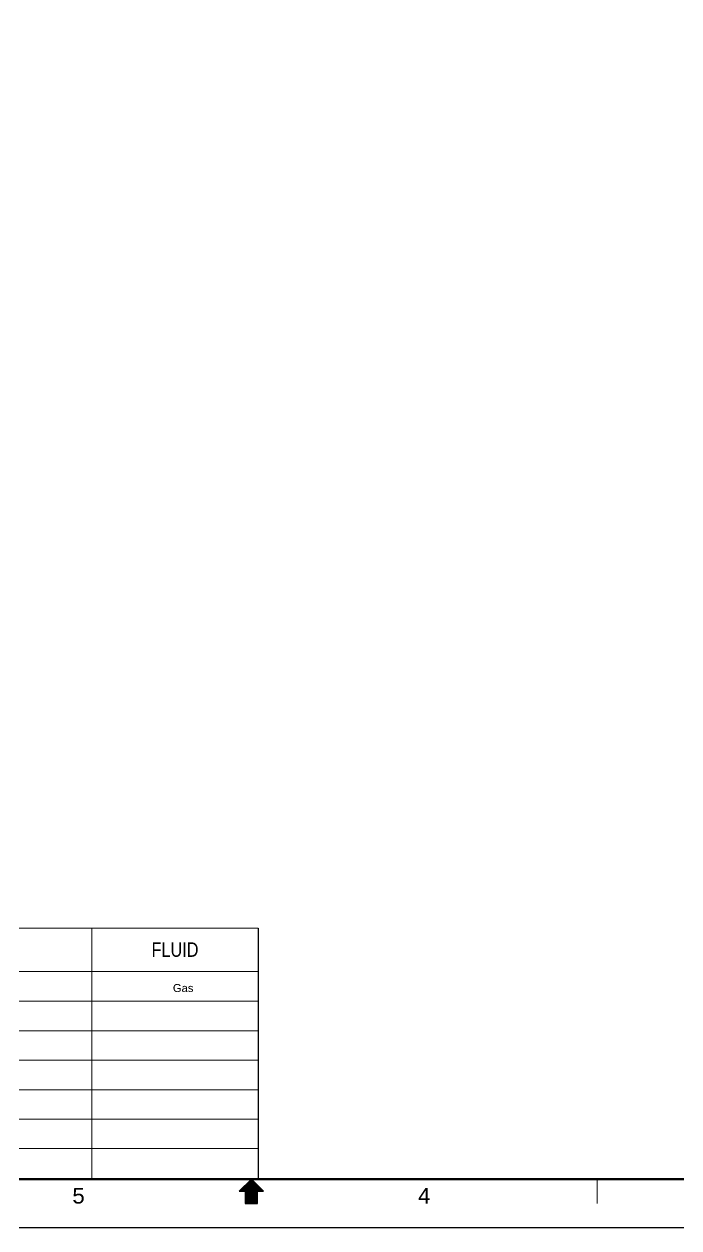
# Model space of a CAD drawing. Header units: inches. Extents: x 0 to 841, y 0 to 594.
# Drawn here: x 365.9 to 553.5, y 0 to 344.9 of the extents above; entities that cross this region are included whole.
import ezdxf
from ezdxf.enums import TextEntityAlignment as Align
from ezdxf.xclip import XClip

# ---------------------------------------------------------------- set-up
doc = ezdxf.new("R2010")
doc.units = ezdxf.units.IN
doc.header["$MEASUREMENT"] = 0
doc.header["$XCLIPFRAME"] = 0
for name, color, linetype in [('1-3320-LP-186-001-618_MODEL-EMBED 1_DWG$0$Default', 7, 'Continuous'), ('BG 0', 7, 'Continuous'), ('BG BG BG BG BG 2', 7, 'Continuous'), ('BG BG BG BG TITLETEXT', 7, 'Continuous'), ('BG Border', 7, 'Continuous'), ('NOZZLES', 7, 'Continuous')]:
    doc.layers.add(name, color=color, linetype=linetype)
doc.styles.add('1-3320-LP-186-001-618_MODEL-EMBED 1_DWG$0$Arial', font='arial.ttf')
doc.styles.add('Arial', font='arial.ttf')

# ---------------------------------------------------------------- blocks, each defined once
blk = doc.blocks.new('1-3320-LP-186-001-618_MODEL-EMBED 1_DWG')
at = {"layer": '1-3320-LP-186-001-618_MODEL-EMBED 1_DWG$0$Default', "color": 4, "style": '1-3320-LP-186-001-618_MODEL-EMBED 1_DWG$0$Arial'}
for s, width, p in [('1-3351-435-ECD8-080', 1.00235, (0.938205, -0.115628)), ('80', 1.008516, (3.475116, -0.115628)), ('54', 1.008516, (4.350117, -0.115628)), ('355.0 ', 1.008516, (5.29826, -0.115628)), ('45.0 ', 1.008516, (6.406503, -0.115628)), ('325.0 ', 1.008516, (7.444094, -0.115628)), ('PP', 1.004063, (8.591588, -0.115628)), ('45', 1.008516, (9.933451, -0.115628)), ('1-3351-LM-105-001', 1.002802, (11.758255, -0.115628)), ('Gas', 1.002038, (14.659147, -0.115628))]:
    blk.add_text(s, height=0.090278, dxfattribs=dict(at, width=width)).set_placement(p, align=Align.TOP_LEFT)

msp = doc.modelspace()

# ---------------------------------------------------------------- linework, layer by layer
at = {"layer": 'BG 0', "color": 2, "linetype": 'Continuous', "lineweight": 25}
msp.add_line((432.98, 85.88), (432.98, 14), dxfattribs=at)
at = {"layer": 'BG BG BG BG BG 2', "color": 2, "linetype": 'Continuous', "lineweight": 15}
for p, q in [((432.98, 85.88), (35, 85.88)), ((385.27, 14.27), (385.27, 85.88)), ((432.98, 73.42), (35, 73.42)), ((432.98, 64.96), (35, 64.96)), ((432.98, 56.51), (35, 56.51)), ((432.98, 48.06), (35, 48.06)), ((432.98, 39.61), (35, 39.61)), ((432.98, 31.16), (35, 31.16)), ((432.98, 22.71), (35, 22.71))]:
    msp.add_line(p, q, dxfattribs=at)
at = {"layer": 'BG Border', "color": 3, "linetype": 'Continuous', "lineweight": 120}
msp.add_line((827, 14), (35, 14), dxfattribs=at)
at = {"layer": 'BG Border', "color": 7, "linetype": 'Continuous', "lineweight": 25}
for p, q in [((431, 14), (427.5, 10.5)), ((434.5, 10.5), (431, 14)), ((427.5, 10.5), (429.25, 10.5)), ((429.25, 10.5), (429.25, 6.98)), ((432.75, 6.98), (432.75, 10.5)), ((432.75, 10.5), (434.5, 10.5)), ((429.25, 6.98), (432.75, 6.98)), ((841, 0), (0, 0))]:
    msp.add_line(p, q, dxfattribs=at)
at = {"layer": 'BG Border', "color": 7, "linetype": 'Continuous', "lineweight": 13}
for p, q in [((430.8, 13.8), (430.8, 6.98)), ((431, 14), (431, 6.98)), ((431.2, 13.8), (431.2, 6.98)), ((530, 14), (530, 6.98)), ((427.6, 10.6), (427.6, 10.5)), ((427.8, 10.8), (427.8, 10.5)), ((428, 11), (428, 10.5)), ((428.2, 11.2), (428.2, 10.5)), ((428.4, 11.4), (428.4, 10.5)), ((428.6, 11.6), (428.6, 10.5)), ((428.8, 11.8), (428.8, 10.5)), ((429, 12), (429, 10.5)), ((429.2, 12.2), (429.2, 10.5)), ((429.4, 12.4), (429.4, 6.98)), ((429.6, 12.6), (429.6, 6.98)), ((429.8, 12.8), (429.8, 6.98)), ((430, 13), (430, 6.98)), ((430.2, 13.2), (430.2, 6.98)), ((430.4, 13.4), (430.4, 6.98)), ((430.6, 13.6), (430.6, 6.98)), ((431.4, 13.6), (431.4, 6.98)), ((431.6, 13.4), (431.6, 6.98)), ((431.8, 13.2), (431.8, 6.98)), ((432, 13), (432, 6.98)), ((432.2, 12.8), (432.2, 6.98)), ((432.4, 12.6), (432.4, 6.98)), ((432.6, 12.4), (432.6, 6.98)), ((432.8, 12.2), (432.8, 10.5)), ((433, 12), (433, 10.5)), ((433.2, 11.8), (433.2, 10.5)), ((433.4, 11.6), (433.4, 10.5)), ((433.6, 11.4), (433.6, 10.5)), ((433.8, 11.2), (433.8, 10.5)), ((434, 11), (434, 10.5)), ((434.2, 10.8), (434.2, 10.5)), ((434.4, 10.6), (434.4, 10.5))]:
    msp.add_line(p, q, dxfattribs=at)
at = {"layer": 'BG Border', "color": 3, "linetype": 'Continuous', "lineweight": 120}
msp.add_lwpolyline([(827, 580), (35, 580), (35, 14), (827, 14)], close=True, dxfattribs=at)

# ---------------------------------------------------------------- block references
at = {"layer": 'NOZZLES', "linetype": 'ByBlock'}
ref = msp.add_blockref('1-3320-LP-186-001-618_MODEL-EMBED 1_DWG', (36.18, 72.81), dxfattribs=dict(at, xscale=25.4, yscale=25.4, zscale=25.4))
XClip(ref).set_block_clipping_path([(-0.029528, -2.66273), (15.699643, 0.003937)])

# ---------------------------------------------------------------- texts
at = {"layer": 'BG BG BG BG TITLETEXT', "color": 4, "style": 'Arial', "width": 0.803157}
msp.add_text('FLUID', height=4.146, dxfattribs=at).set_placement((409.13, 79.74), align=Align.MIDDLE_CENTER)
at = {"layer": 'BG Border', "color": 3, "style": 'Arial', "width": 1.008516}
for s, p in [('5', (381.5, 11.48)), ('4', (480.5, 11.48))]:
    msp.add_text(s, height=4.5, dxfattribs=at).set_placement(p, align=Align.TOP_CENTER)

doc.saveas('drawing.dxf')
